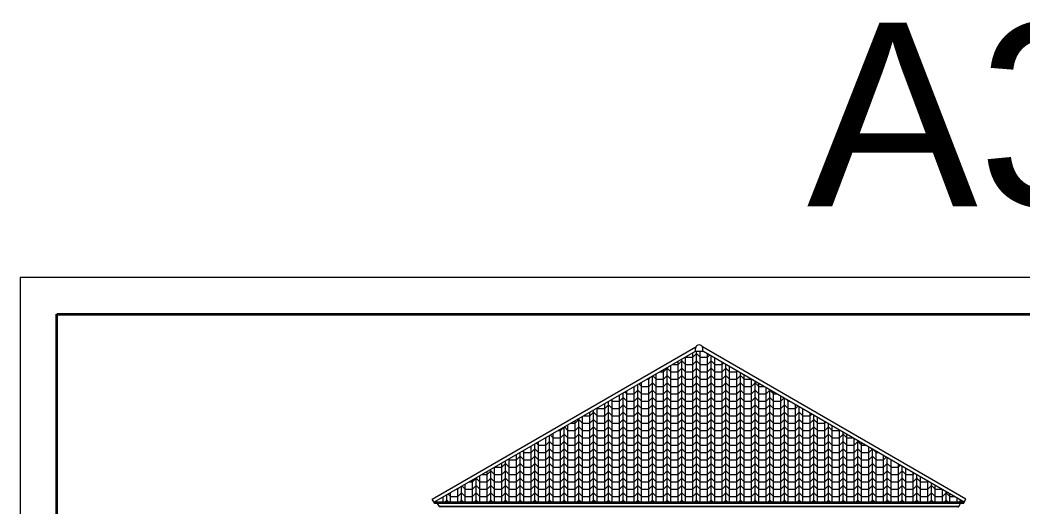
# Model space of a CAD drawing. Header units: millimetres. Extents: x -11 to 1625, y -267 to 180.
# Drawn here: x 1247.21 to 1274.53, y 166.75 to 180.01 of the extents above; entities that cross this region are included whole.
import ezdxf
from ezdxf.enums import TextEntityAlignment as Align

# ---------------------------------------------------------------- set-up
doc = ezdxf.new("R2010")
doc.units = ezdxf.units.MM
for name, color, linetype, lineweight in [('ars', 11, 'Continuous', 5), ('GRS KOP', 1, 'Continuous', 35), ('kap', 71, 'Continuous', 15), ('kop', 7, 'Continuous', 20), ('not', 7, 'Continuous', 20)]:
    doc.layers.add(name, color=color, linetype=linetype, lineweight=lineweight)
doc.styles.add('BARU', font='complex.shx')
doc.styles.add('simplek', font='simplex.shx')
doc.styles.get("Standard").update_dxf_attribs({"font": 'ARIALUNI.TTF'})

# ---------------------------------------------------------------- blocks, each defined once
blk = doc.blocks.new('kop')
at = {"layer": 'GRS KOP'}
blk.add_lwpolyline([(1, 54), (83, 54), (83, 1), (1, 1)], close=True, dxfattribs=at)
at = {"layer": 'kop', "color": 7}
for p, q in [((84, 55), (0, 55)), ((0, 55), (0, 0))]:
    blk.add_line(p, q, dxfattribs=at)
at = {"layer": 'kop', "style": 'BARU', "flags": 4}
for p, height in [((73.8, 5.4), 0.35), ((80.303, 5.382), 0.25), ((73.8, 4.9), 0.35), ((80.303, 4.882), 0.25), ((73.8, 4.4), 0.35), ((80.303, 4.382), 0.25)]:
    blk.add_attdef('-', p, '', height=height, dxfattribs=at)
at = {"layer": 'kop', "flags": 4}
for tag, p in [('AR-00', (78.057, 2.648)), ('00', (81.238, 2.647))]:
    blk.add_attdef(tag, text='', height=0.35, dxfattribs=at).set_placement(p, align=Align.MIDDLE)

msp = doc.modelspace()

# ---------------------------------------------------------------- hatches: boundary and pattern name
at = {"layer": 'ars'}
h = msp.add_hatch(dxfattribs=at)
h.set_pattern_fill('PLENTONG', color=256, scale=0.1)
h.set_pattern_definition([(90, (1214.3393, 69.0342), (-0.4, 2e-17), []), (90, (1214.4393, 69.0342), (-0.4, 2e-17), []), (90, (1214.5393, 69.0342), (-0.4, 2e-17), []), (45, (1214.33931, 69.03422), (1e-17, 0.2), [0.14142136, -0.4242641]), (135, (1214.53931, 69.03422), (-1e-17, -0.2), [0.14142136, -0.4242641]), (0, (1214.5393, 69.03422), (0, 0.2), [0.2, -0.2])])
h.paths.add_polyline_path([(1272.9361181, 166.8789667), (1265.8132086, 170.9913804), (1265.6132086, 170.9913804), (1258.490299, 166.8789667)])

# ---------------------------------------------------------------- linework, layer by layer
msp.add_line((1272.7635282, 166.7525492), (1258.6628889, 166.7525492), dxfattribs=at)
at = {"layer": 'kap'}
for p, q in [((1258.4440775, 166.9677507), (1265.6256689, 171.1140444)), ((1265.6132086, 170.9913804), (1265.6132086, 171.065704)), ((1272.9823396, 166.9677507), (1265.8007483, 171.1140444)), ((1265.8132086, 170.9913804), (1265.8132086, 171.065704)), ((1258.490299, 166.8789667), (1265.6132086, 170.9913804)), ((1265.6132086, 170.9913804), (1265.8132086, 170.9913804)), ((1272.9361181, 166.8789667), (1265.8132086, 170.9913804)), ((1258.5087701, 166.8434868), (1258.4440775, 166.9677507)), ((1272.9176471, 166.8434868), (1272.9823396, 166.9677507)), ((1272.9361181, 166.8789667), (1258.490299, 166.8789667)), ((1272.9176471, 166.8434868), (1258.5087701, 166.8434868)), ((1258.6372278, 166.7609915), (1258.5895991, 166.8434868)), ((1272.7891893, 166.7609915), (1258.6372278, 166.7609915)), ((1258.6628889, 166.7525492), (1258.6605106, 166.7525492)), ((1272.7635282, 166.7525492), (1272.7659066, 166.7525492)), ((1272.7891893, 166.7609915), (1272.8368181, 166.8434868))]:
    msp.add_line(p, q, dxfattribs=at)
for centre, radius, start, end in [((1265.7132086, 171.065704), 0.1, 0, 180), ((1258.6605106, 166.7744338), 0.0218846, 217.8963914, 270), ((1272.7659066, 166.7744338), 0.0218846, 270, 322.1036086)]:
    msp.add_arc(centre, radius, start, end, dxfattribs=at)

# ---------------------------------------------------------------- block references
at = {"layer": 'kop'}
msp.add_blockref('kop', (1247.214162, 118), dxfattribs=at)

# ---------------------------------------------------------------- texts
at = {"layer": 'not', "insert": (1289.214162, 174.8690699), "char_height": 5, "attachment_point": 7, "style": 'simplek'}
msp.add_mtext('\\pi-20.566;{\\f@Arial Unicode MS|b0|i0|c0|p34;A3. TAMPAK}', dxfattribs=at)

doc.saveas('drawing.dxf')
